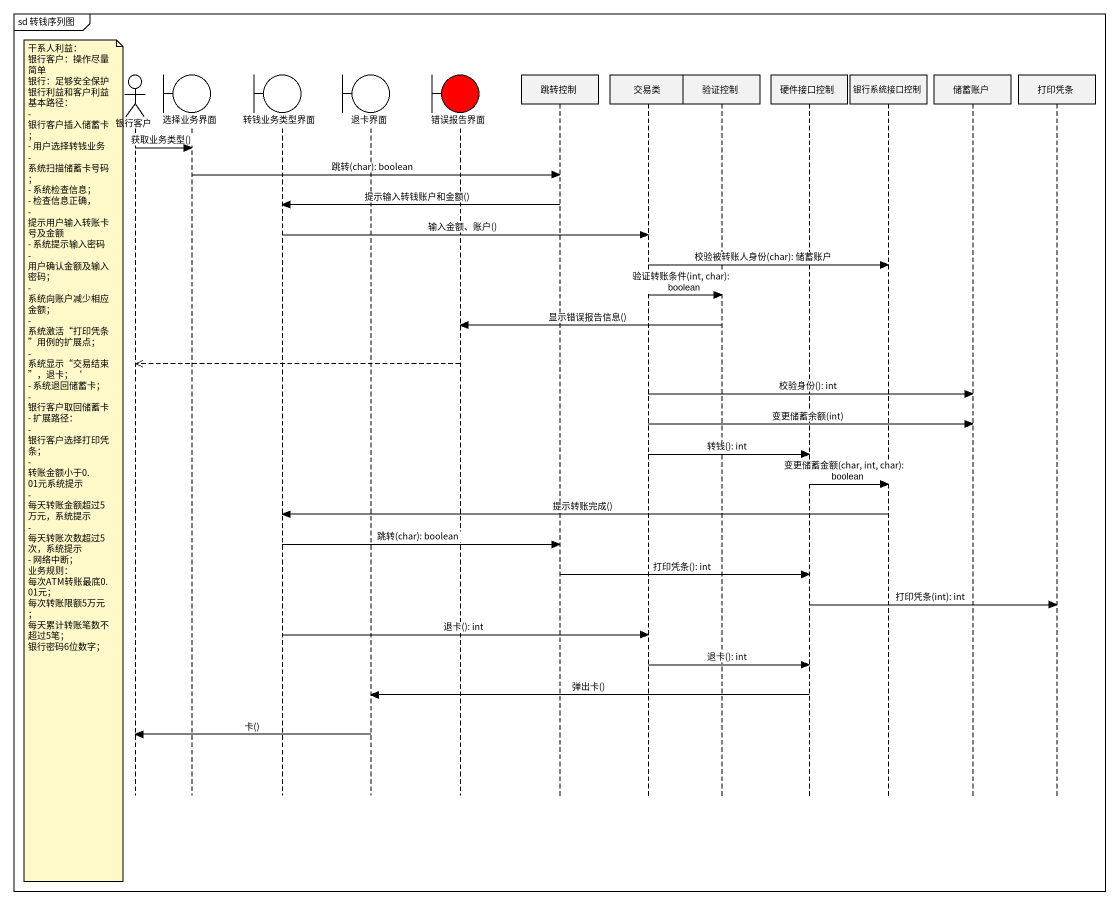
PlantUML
@startuml
mainframe sd 转钱序列图
hide footbox
actor 银行客户
boundary 选择业务界面
boundary 转钱业务类型界面
boundary 退卡界面
boundary 错误报告界面 #FF0000
participant 跳转控制
participant 交易类
participant 验证控制
participant 硬件接口控制
participant 银行系统接口控制
participant 储蓄账户
participant 打印凭条

银行客户 -> 选择业务界面 : 获取业务类型()
选择业务界面 -> 跳转控制 : 跳转(char): boolean
跳转控制 -> 转钱业务类型界面 : 提示输入转钱账户和金额()
转钱业务类型界面 -> 交易类 : 输入金额、账户()
交易类 -> 银行系统接口控制 : 校验被转账人身份(char): 储蓄账户
交易类 -> 验证控制 : 验证转账条件(int, char): boolean
验证控制 -> 错误报告界面 : 显示错误报告信息()
错误报告界面 -->> 银行客户
交易类 -> 储蓄账户 : 校验身份(): int
交易类 -> 储蓄账户 : 变更储蓄余额(int)
交易类 -> 硬件接口控制 : 转钱(): int
note left of 银行客户
  干系人利益：
  银行客户：操作尽量简单
  银行：足够安全保护银行利益和客户利益
  基本路径：
  - 银行客户插入储蓄卡；
  - 用户选择转钱业务
  - 系统扫描储蓄卡号码；
  - 系统检查信息；
  - 检查信息正确，
  - 提示用户输入转账卡号及金额
  - 系统提示输入密码
  - 用户确认金额及输入密码；
  - 系统向账户减少相应金额；
  - 系统激活“打印凭条”用例的扩展点；
  - 系统显示“交易结束”，退卡；‘
  - 系统退回储蓄卡；
  - 银行客户取回储蓄卡
  - 扩展路径：
  - 银行客户选择打印凭条；
  - 转账金额小于0.01元系统提示
  - 每天转账金额超过5万元，系统提示
  - 每天转账次数超过5次，系统提示
  - 网络中断；
  业务规则：
  每次ATM转账最底0.01元；
  每次转账限额5万元；
  每天累计转账笔数不超过5笔；
  银行密码6位数字；
end note
硬件接口控制 -> 银行系统接口控制 : 变更储蓄金额(char, int, char): boolean
银行系统接口控制 -> 转钱业务类型界面 : 提示转账完成()
转钱业务类型界面 -> 跳转控制 : 跳转(char): boolean
跳转控制 -> 硬件接口控制 : 打印凭条(): int
硬件接口控制 -> 打印凭条 : 打印凭条(int): int
转钱业务类型界面 -> 交易类 : 退卡(): int
交易类 -> 硬件接口控制 : 退卡(): int
硬件接口控制 -> 退卡界面 : 弹出卡()
退卡界面 -> 银行客户 : 卡()
@enduml
